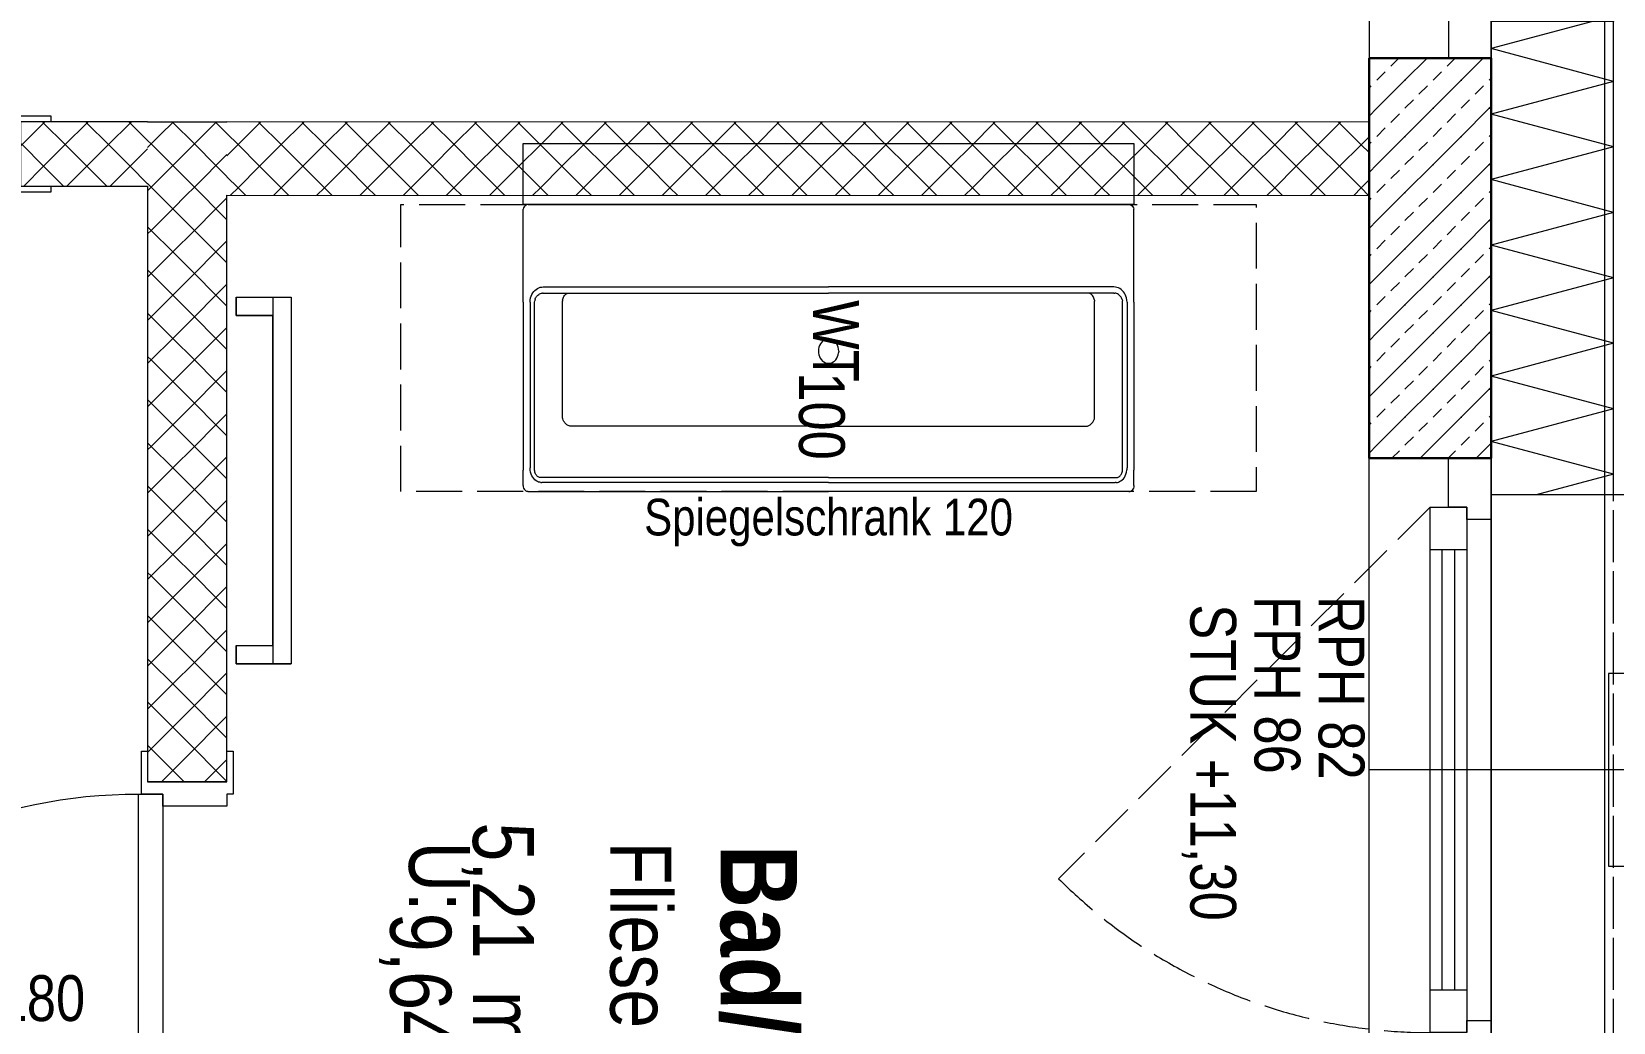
# Model space of a CAD drawing. Header units: metres. Extents: x -19025 to 34897, y -14024 to 26069.
# Drawn here: x 22962 to 25551, y 13235 to 14856 of the extents above; entities that cross this region are included whole.
import ezdxf
from ezdxf.enums import TextEntityAlignment as Align

# ---------------------------------------------------------------- set-up
doc = ezdxf.new("R2010")
doc.units = ezdxf.units.M
doc.header["$MEASUREMENT"] = 0
doc.linetypes.add('Punktlinie weit', pattern=[0.05, 0, -0.05])
doc.linetypes.add('Strichlinie eng', pattern=[0.1, 0.075, -0.025])
for name, color, linetype in [('110 Wand Aussen', 7, 'Continuous'), ('130 Wand Innen', 7, 'Continuous'), ('130 Wand Innen nichttragend', 7, 'Continuous'), ('210 Decke', 7, 'Continuous'), ('211 Draufsicht Untersicht 2D', 7, 'Continuous'), ('220 Bodenaufbau', 7, 'Continuous'), ('510 Moeblierung', 7, 'Continuous'), ('540 Sanitaer Text', 7, 'Continuous'), ('540 Sanitaereinrichtung', 7, 'Continuous'), ('810 Raumstempel', 7, 'Continuous'), ('930 Beschriftung Allgemein', 7, 'Continuous'), ('936 Beschriftung PP Schallschutz', 7, 'Continuous'), ('Neubau_130 Wand Innen', 7, 'Continuous')]:
    doc.layers.add(name, color=color, linetype=linetype)
doc.styles.add('ERSTELLTER_STIL_1', font='ARIALN.TTF')
doc.styles.add('ERSTELLTER_STIL_2', font='ARIALNB.TTF')
pattern_1 = [(315, (0, 0), (0.03535534, 0.03535534), [0.05, 0]), (45, (0, 0), (-0.03535534, 0.03535534), [0.05, 0])]
pattern_2 = [(224.99723, (0, 0), (-0.03535363, 0.03535705), [0.05, 0]), (314.99723, (0, 0), (0.03535705, 0.03535363), [0.05, 0])]

# ---------------------------------------------------------------- blocks, each defined once
blk = doc.blocks.new('Bad_WC_022_3_1', base_point=(22.6762, 17.5944))
at = {"layer": '810 Raumstempel', "color": 7, "lineweight": 13, "char_height": 0.1, "attachment_point": 1, "rotation": 270, "style": 'ERSTELLTER_STIL_1'}
for s, insert in [('\\A1;{\\pql;\\pt0,0.05;\\fArial Narrow|b0|i0|c0|p0;\\W1.000000;5,21\\fArial Narrow|b0|i0|c0|p0;\\W1.000000;\\A1{\\H.66x;\\S^  ;}\\fArial Narrow|b0|i0|c0|p0;\\W1.000000; m\\fArial Narrow|b0|i0|c0|p0;\\W1.000000;\\A1{\\H.66x;\\S2^  ;}}', (22.0624, 17.8651)), ('\\A1;{\\pql;\\pt0,0.05;\\fArial Narrow|b0|i0|c0|p0;\\W1.000000;9,64\\fArial Narrow|b0|i0|c0|p0;\\W1.000000;\\A1{\\H.66x;\\S^  ;}\\fArial Narrow|b0|i0|c0|p0;\\W1.000000; m\\fArial Narrow|b0|i0|c0|p0;\\W1.000000;\\A1{\\H.66x;\\S^  ;}}', (21.8977, 17.7172))]:
    blk.add_mtext(s, dxfattribs=dict(at, insert=insert))
at = {"layer": '810 Raumstempel', "color": 7, "lineweight": 13}
for tag, height, style, p in [('DUMMY_892', 0.1, 'ERSTELLTER_STIL_1', (22.0933, 17.8651)), ('DUMMY_891', 0.1, 'ERSTELLTER_STIL_1', (22.258, 17.8651)), ('perimeterCode', 0.1, 'ERSTELLTER_STIL_1', (21.9285, 17.8338)), ('stFloorCovering', 0.1, 'ERSTELLTER_STIL_1', (22.258, 17.8338)), ('ROOM_NAME', 0.125, 'ERSTELLTER_STIL_2', (22.4638, 17.8282)), ('DUMMY_890', 0.125, 'ERSTELLTER_STIL_2', (22.4638, 17.3105))]:
    blk.add_attdef(tag, text='', height=height, rotation=270, dxfattribs=dict(at, style=style)).set_placement(p, align=Align.TOP_LEFT)
blk = doc.blocks.new('Decke_2_1', base_point=(11.4309, 4.6878))
at = {"layer": '220 Bodenaufbau', "color": 7, "linetype": 'Continuous', "lineweight": 13, "flags": 128}
blk.add_lwpolyline([(19.551, 13.0252), (19.551, 14.231), (15.4301, 14.231), (15.4301, 15.916), (21.6305, 15.916), (21.6305, 16.051), (21.8305, 16.051), (21.8305, 15.851), (23.6, 15.851), (23.6, 18.8911), (23.6, 22.2117), (14.36, 22.2117), (14.36, 18.8317), (11.5332, 18.8317), (11.5332, 14.251), (14.36, 14.251), (14.36, 6.5391)], dxfattribs=at)
blk = doc.blocks.new('Anrichte 01 27[106]_1', base_point=(23.2153, 18.4065))
at = {"layer": '510 Moeblierung', "color": 253, "linetype": 'Strichlinie eng', "lineweight": 9, "true_color": 0x9f9f9f, "flags": 128}
blk.add_lwpolyline([(23.2153, 18.4065), (21.8153, 18.4066), (21.8153, 18.8766), (23.2153, 18.8765)], close=True, dxfattribs=at)
blk = doc.blocks.new('*X240')
at = {"layer": '110 Wand Aussen', "color": 7, "linetype": 'Continuous', "lineweight": 5}
for p, q in [((23.7658, 19.176), (23.6, 19.1316)), ((23.8, 19.078), (23.6, 19.1316)), ((23.8, 19.078), (23.6, 19.0244)), ((23.8, 18.9708), (23.6, 19.0244)), ((23.8, 18.9708), (23.6, 18.9172)), ((23.8, 18.8636), (23.6, 18.9172)), ((23.8, 18.8636), (23.6, 18.81)), ((23.8, 18.7564), (23.6, 18.81)), ((23.8, 18.7564), (23.6, 18.7029)), ((23.8, 18.6493), (23.6, 18.7029)), ((23.8, 18.6493), (23.6, 18.5957)), ((23.8, 18.5421), (23.6, 18.5957)), ((23.8, 18.5421), (23.6, 18.4885)), ((23.8, 18.4349), (23.6, 18.4885)), ((23.8, 18.4349), (23.6737, 18.4011))]:
    blk.add_line(p, q, dxfattribs=at)
blk = doc.blocks.new('Kombi-Fenster 1-Fl 27_3')
at = {"layer": '110 Wand Aussen', "color": 7, "linetype": 'Strichlinie eng', "lineweight": 13}
for p, q in [((0.43, 0.03), (-0.1781, 0.6381)), ((-0.51, 0.13), (0.51, 0.13)), ((-0.45, -0.27), (0.45, -0.27))]:
    blk.add_line(p, q, dxfattribs=at)
at = {"layer": '110 Wand Aussen', "color": 7, "linetype": 'Continuous', "lineweight": 13}
for p, q in [((-0.54, 0.13), (0.54, 0.13)), ((-0.43, -0.03), (-0.43, 0.03)), ((-0.43, 0.03), (-0.36, 0.03)), ((-0.36, 0.03), (0.36, 0.03)), ((-0.36, 0.03), (-0.36, -0.03)), ((0.36, -0.03), (0.36, 0.03)), ((0.36, 0.03), (0.43, 0.03)), ((0.43, 0.03), (0.43, -0.03)), ((-0.51, 0), (-0.43, 0)), ((-0.43, 0), (-0.43, -0.03)), ((-0.36, 0.01), (0.36, 0.01)), ((0.43, -0.03), (0.43, 0)), ((0.43, 0), (0.51, 0)), ((0.36, -0.01), (-0.36, -0.01)), ((-0.43, -0.03), (-0.41, -0.03)), ((-0.36, -0.03), (-0.43, -0.03)), ((-0.41, -0.03), (-0.41, -0.07)), ((0.36, -0.03), (-0.36, -0.03)), ((0.43, -0.03), (0.36, -0.03)), ((0.41, -0.07), (0.41, -0.03)), ((0.41, -0.03), (0.43, -0.03)), ((-0.41, -0.07), (-0.51, -0.07)), ((-0.45, -0.07), (-0.51, -0.07)), ((-0.45, -0.07), (-0.51, -0.07)), ((-0.45, -0.27), (-0.45, -0.07)), ((0.41, -0.07), (-0.41, -0.07)), ((0.51, -0.07), (0.41, -0.07)), ((0.45, -0.07), (0.51, -0.07)), ((0.45, -0.07), (0.51, -0.07)), ((0.45, -0.27), (0.45, -0.07)), ((-0.45, -0.27), (-0.45, -0.3)), ((0.45, -0.3), (0.45, -0.27)), ((-0.45, -0.3), (0.45, -0.3))]:
    blk.add_line(p, q, dxfattribs=at)
at = {"layer": '110 Wand Aussen', "color": 7, "linetype": 'Continuous', "lineweight": 30}
for p, q in [((-0.51, 0.13), (-0.54, 0.13)), ((-0.51, 0), (-0.51, 0.13)), ((0.51, 0), (0.51, 0.13)), ((0.51, 0.13), (0.54, 0.13)), ((-0.51, -0.07), (-0.51, 0)), ((-0.51, -0.07), (-0.51, 0)), ((0.51, -0.07), (0.51, 0)), ((0.51, -0.07), (0.51, 0))]:
    blk.add_line(p, q, dxfattribs=at)
at = {"layer": '110 Wand Aussen', "color": 7, "linetype": 'Strichlinie eng', "lineweight": 13}
blk.add_arc((0.43, 0.03), 0.86, 135, 180, dxfattribs=at)
at = {"layer": '110 Wand Aussen', "color": 7, "linetype": 'Continuous', "lineweight": 13}
for p in [(-0.54, 0.13), (0.54, 0.13)]:
    blk.add_point(p, dxfattribs=at)
blk = doc.blocks.new('F Marker 21_6')
at = {"layer": '110 Wand Aussen', "color": 7, "linetype": 'Continuous', "lineweight": 13}
blk.add_line((0, 0.55), (0, -0.4), dxfattribs=at)
at = {"layer": '110 Wand Aussen', "color": 7, "lineweight": 13, "style": 'ERSTELLTER_STIL_1'}
for tag, p in [('gs_width_select_pref_50_0', (-0.0029, 0.223)), ('gs_width_select_pref_50_1', (0.13, 0.223))]:
    blk.add_attdef(tag, text='', height=0.075, rotation=90, dxfattribs=at).set_placement(p, align=Align.BOTTOM_LEFT)
for tag, p in [('AC_SillPrefix', (-0.2618, -0.482)), ('AC_SillPrefix_FPH', (-0.2618, -0.587)), ('AC_SillPrefix_STUK', (-0.2618, -0.7057))]:
    blk.add_attdef(tag, text='', height=0.075, dxfattribs=at).set_placement(p, align=Align.BOTTOM_LEFT)
blk = doc.blocks.new('Kombi-Fenster 1-Fl 27_4')
at = {"layer": '110 Wand Aussen', "color": 7, "linetype": 'Continuous', "lineweight": 13}
for p, q in [((0.88, 0.03), (0.88, 0.87)), ((-0.96, 0.13), (0.96, 0.13)), ((0.04, -0.03), (0.04, 0.03)), ((0.04, 0.03), (0.11, 0.03)), ((0.11, 0.03), (0.81, 0.03)), ((0.11, 0.03), (0.11, -0.03)), ((0.81, -0.03), (0.81, 0.03)), ((0.81, 0.03), (0.88, 0.03)), ((0.88, 0.03), (0.88, -0.03)), ((-0.96, 0), (-0.86, 0)), ((-0.86, 0), (-0.04, 0)), ((-0.86, 0), (-0.86, -0.07)), ((-0.04, -0.07), (-0.04, 0)), ((-0.04, 0), (0.01, 0)), ((0.01, 0), (0.04, 0)), ((0.04, 0), (0.04, -0.03)), ((0.11, 0.01), (0.81, 0.01)), ((0.88, -0.03), (0.88, 0)), ((0.88, 0), (0.96, 0)), ((-0.86, -0.025), (-0.04, -0.025)), ((0.81, -0.01), (0.11, -0.01)), ((-0.04, -0.045), (-0.86, -0.045)), ((0.04, -0.03), (0.06, -0.03)), ((0.11, -0.03), (0.04, -0.03)), ((0.06, -0.03), (0.06, -0.07)), ((0.81, -0.03), (0.11, -0.03)), ((0.88, -0.03), (0.81, -0.03)), ((0.86, -0.07), (0.86, -0.03)), ((0.86, -0.03), (0.88, -0.03)), ((-0.86, -0.07), (-0.96, -0.07)), ((-0.9, -0.07), (-0.96, -0.07)), ((-0.9, -0.07), (-0.96, -0.07)), ((-0.9, -0.27), (-0.9, -0.07)), ((-0.04, -0.07), (-0.86, -0.07)), ((0.01, -0.07), (-0.04, -0.07)), ((0.06, -0.07), (0.01, -0.07)), ((0.86, -0.07), (0.06, -0.07)), ((0.96, -0.07), (0.86, -0.07)), ((0.9, -0.07), (0.96, -0.07)), ((0.9, -0.07), (0.96, -0.07)), ((0.9, -0.27), (0.9, -0.07)), ((-0.9, -0.27), (0.9, -0.27))]:
    blk.add_line(p, q, dxfattribs=at)
at = {"layer": '110 Wand Aussen', "color": 7, "linetype": 'Continuous', "lineweight": 30}
for p, q in [((-0.96, 0), (-0.96, 0.13)), ((0.96, 0), (0.96, 0.13)), ((-0.96, -0.07), (-0.96, 0)), ((-0.96, -0.07), (-0.96, 0)), ((0.96, -0.07), (0.96, 0)), ((0.96, -0.07), (0.96, 0))]:
    blk.add_line(p, q, dxfattribs=at)
at = {"layer": '110 Wand Aussen', "color": 7, "linetype": 'Continuous', "lineweight": 13}
blk.add_arc((0.88, 0.03), 0.84, 90, 180, dxfattribs=at)
blk = doc.blocks.new('Wand_16_1', base_point=(23.6, 22.4117))
at = {"layer": '110 Wand Aussen', "linetype": 'Continuous', "lineweight": 0, "true_color": 0x000000}
h = blk.add_hatch(dxfattribs=at)
h.set_pattern_fill('BETON__BEWEHRT_SN46_0001', color=18, style=0, pattern_type=2)
h.set_pattern_definition([(45, (0, 0), (-0.04596194, 0.04596194), [0.0195, -0.013]), (45, (-0.02298, 0.02298), (-0.04596194, 0.04596194), [0.065, 0])])
h.paths.add_polyline_path([(23.4, 18.4611), (23.53, 18.4611), (23.6, 18.4611), (23.6, 19.116), (23.53, 19.116), (23.4, 19.116)])
at = {"layer": '110 Wand Aussen', "color": 7, "linetype": 'Continuous', "lineweight": 13}
for p, q in [((23.6, 19.176), (23.6, 19.116)), ((23.6, 18.4011), (23.6, 18.4611)), ((23.8, 18.4011), (23.6, 18.4011))]:
    blk.add_line(p, q, dxfattribs=at)
at = {"layer": '110 Wand Aussen', "color": 7, "linetype": 'Continuous', "lineweight": 30}
for p, q in [((23.53, 19.116), (23.4, 19.116)), ((23.6, 19.116), (23.53, 19.116)), ((23.6, 18.4611), (23.6, 19.116)), ((23.4, 18.4611), (23.4, 18.4911)), ((23.53, 18.4611), (23.4, 18.4611)), ((23.6, 18.4611), (23.53, 18.4611))]:
    blk.add_line(p, q, dxfattribs=at)
at = {"layer": '110 Wand Aussen', "color": 7, "linetype": 'Continuous', "lineweight": 13, "flags": 128}
blk.add_lwpolyline([(23.8, 18.4011), (23.8, 19.176)], dxfattribs=at)
at = {"layer": '110 Wand Aussen', "color": 7, "linetype": 'Continuous', "lineweight": 30, "flags": 128}
blk.add_lwpolyline([(23.4, 19.116), (23.4, 18.4611)], dxfattribs=at)
at = {"layer": '110 Wand Aussen', "color": 7, "linetype": 'Continuous', "lineweight": 13, "xscale": -0.9999999999999998, "rotation": 90.00000111836731}
blk.add_blockref('Kombi-Fenster 1-Fl 27_4', (23.53, 20.076), dxfattribs=at)
at = {"layer": '110 Wand Aussen', "color": 7, "lineweight": 30}
blk.add_blockref('*X240', (0, 0), dxfattribs=at)
at = {"layer": '110 Wand Aussen', "color": 7, "linetype": 'Continuous', "lineweight": 13, "rotation": 90.00000111836731}
blk.add_blockref('Kombi-Fenster 1-Fl 27_3', (23.53, 17.9511), dxfattribs=at)
at = {"layer": '110 Wand Aussen', "color": 7, "lineweight": 13}
ref = blk.add_blockref('F Marker 21_6', (23.8, 17.9511), dxfattribs=dict(at, rotation=270))
ref.add_attrib('gs_width_select_pref_50', 'AL90', dxfattribs={"color": 7, "lineweight": 13, "height": 0.075, "rotation": 360, "style": 'ERSTELLTER_STIL_1'}).set_placement((24, 17.977), align=Align.BOTTOM_LEFT)
ref.add_attrib('gs_width_select_pref_50_1', 'AL136', dxfattribs={"color": 7, "lineweight": 13, "height": 0.075, "rotation": 360, "style": 'ERSTELLTER_STIL_1'}).set_placement((24, 17.844), align=Align.BOTTOM_LEFT)
ref.add_attrib('AC_SillPrefix', 'RPH 82', dxfattribs={"color": 7, "lineweight": 13, "height": 0.075, "rotation": 270, "style": 'ERSTELLTER_STIL_1'}).set_placement((23.295, 18.2359), align=Align.BOTTOM_LEFT)
ref.add_attrib('AC_SillPrefix_FPH', 'FPH 86', dxfattribs={"color": 7, "lineweight": 13, "height": 0.075, "rotation": 270, "style": 'ERSTELLTER_STIL_1'}).set_placement((23.19, 18.2359), align=Align.BOTTOM_LEFT)
ref.add_attrib('AC_SillPrefix_STUK', 'STUK +11,30', dxfattribs={"color": 7, "lineweight": 13, "height": 0.075, "rotation": 270, "style": 'ERSTELLTER_STIL_1'}).set_placement((23.085, 18.2222), align=Align.BOTTOM_LEFT)
blk = doc.blocks.new('Zargentür 1-Fl 27_3')
at = {"layer": 'Neubau_130 Wand Innen', "color": 7, "linetype": 'Continuous', "lineweight": 13}
for p, q in [((0.42, 0.015), (0.42, 0.855)), ((-0.42, 0.01), (-0.49, 0.01)), ((-0.49, 0.01), (-0.49, 0)), ((-0.49, 0), (-0.44, 0)), ((-0.44, 0), (-0.44, -0.13)), ((-0.44, -0.13), (-0.44, 0)), ((-0.44, -0.13), (-0.44, 0)), ((-0.42, 0.015), (-0.42, -0.025)), ((0.42, 0.015), (-0.42, 0.015)), ((-0.42, -0.025), (-0.42, 0.01)), ((0.42, -0.025), (0.42, 0.015)), ((0.42, -0.025), (0.42, 0.01)), ((0.42, 0.01), (0.49, 0.01)), ((0.49, 0), (0.44, 0)), ((0.44, 0), (0.44, -0.13)), ((0.44, -0.13), (0.44, 0)), ((0.44, -0.13), (0.44, 0)), ((0.49, 0.01), (0.49, 0)), ((-0.4, -0.025), (-0.42, -0.025)), ((-0.42, -0.025), (0.42, -0.025)), ((-0.4, -0.13), (-0.4, -0.025)), ((0.4, -0.13), (0.4, -0.025)), ((0.4, -0.025), (0.42, -0.025)), ((-0.44, -0.13), (-0.49, -0.13)), ((-0.49, -0.13), (-0.49, -0.14)), ((-0.49, -0.14), (-0.42, -0.14)), ((-0.42, -0.14), (-0.42, -0.13)), ((-0.42, -0.13), (-0.4, -0.13)), ((0.42, -0.13), (0.4, -0.13)), ((0.42, -0.14), (0.42, -0.13)), ((0.49, -0.14), (0.42, -0.14)), ((0.44, -0.13), (0.49, -0.13)), ((0.49, -0.13), (0.49, -0.14))]:
    blk.add_line(p, q, dxfattribs=at)
blk.add_arc((0.42, 0.015), 0.84, 90, 180, dxfattribs=at)
blk = doc.blocks.new('T Marker 21_15')
at = {"layer": 'Neubau_130 Wand Innen', "color": 7, "linetype": 'Continuous', "lineweight": 13}
blk.add_line((0, -0.48), (0, 0.15), dxfattribs=at)
at = {"layer": 'Neubau_130 Wand Innen', "color": 7, "lineweight": 13, "style": 'ERSTELLTER_STIL_1'}
for tag, p in [('gs_width_select_pref_50_0', (-0.0029, -0.4146)), ('gs_width_select_pref_50_1', (0.13, -0.4628))]:
    blk.add_attdef(tag, text='', height=0.075, rotation=90, dxfattribs=at).set_placement(p, align=Align.BOTTOM_LEFT)
blk = doc.blocks.new('Wand_37_1', base_point=(21.5305, 19.0116))
at = {"layer": '130 Wand Innen', "linetype": 'Continuous', "lineweight": 13, "true_color": 0xa7a7a7}
h = blk.add_hatch(dxfattribs=at)
h.set_pattern_fill('GIPSKARTONWAND_0001', color=253, style=0, pattern_type=2)
h.set_pattern_definition(pattern_1)
h.paths.add_polyline_path([(21.5305, 19.0116), (21.4005, 19.0116), (21.5305, 18.8916)])
h = blk.add_hatch(dxfattribs=at)
h.set_pattern_fill('GIPSKARTONWAND_0001', color=253, style=0, pattern_type=2)
h.set_pattern_definition(pattern_1)
h.paths.add_polyline_path([(21.5305, 18.8916), (21.4005, 19.0116), (21.4005, 18.8916)])
h = blk.add_hatch(dxfattribs=at)
h.set_pattern_fill('GIPSKARTONWAND_0001', color=253, style=0, pattern_type=2)
h.set_pattern_definition(pattern_1)
h.paths.add_polyline_path([(21.4005, 18.8916), (21.4005, 17.9316), (21.5305, 17.9316), (21.5305, 18.8916)])
h = blk.add_hatch(dxfattribs=at)
h.set_pattern_fill('GIPSKARTONWAND_0001', color=253, style=0, pattern_type=2)
h.set_pattern_definition(pattern_1)
h.paths.add_polyline_path([(21.4005, 15.851), (21.5305, 15.851), (21.5305, 17.0516), (21.4005, 17.0516)])
at = {"layer": '130 Wand Innen', "color": 7, "linetype": 'Continuous', "lineweight": 13}
for p, q in [((21.5305, 17.9316), (21.4005, 17.9316)), ((21.5305, 17.0516), (21.4005, 17.0516))]:
    blk.add_line(p, q, dxfattribs=at)
at = {"layer": '130 Wand Innen', "color": 7, "linetype": 'Continuous', "lineweight": 13, "flags": 128}
for points in [[(21.4005, 18.9066), (21.4005, 17.9316)], [(21.5305, 17.9316), (21.5305, 18.8916)], [(21.4005, 17.0516), (21.4005, 15.851)], [(21.5305, 16.2662), (21.5305, 17.0516)], [(21.5305, 15.851), (21.5305, 16.1862)], [(21.4005, 15.851), (21.5305, 15.851)]]:
    blk.add_lwpolyline(points, dxfattribs=at)
at = {"layer": '130 Wand Innen nichttragend', "color": 7, "linetype": 'Continuous', "lineweight": 13, "flags": 128}
blk.add_lwpolyline([(21.4005, 19.0116), (21.5305, 19.0116)], dxfattribs=at)
at = {"layer": 'Neubau_130 Wand Innen', "color": 7, "linetype": 'Continuous', "lineweight": 13, "xscale": -1, "rotation": 90}
blk.add_blockref('Zargentür 1-Fl 27_3', (21.4005, 17.4916), dxfattribs=at)
at = {"layer": 'Neubau_130 Wand Innen', "color": 7, "lineweight": 13}
ref = blk.add_blockref('T Marker 21_15', (21.5305, 17.4916), dxfattribs=dict(at, rotation=270))
ref.add_attrib('gs_width_select_pref_50', 'DL80', dxfattribs={"color": 7, "lineweight": 13, "height": 0.075, "rotation": 360, "style": 'ERSTELLTER_STIL_1'}).set_placement((21.093, 17.5175), align=Align.BOTTOM_LEFT)
ref.add_attrib('gs_width_select_pref_50_1', 'DL210', dxfattribs={"color": 7, "lineweight": 13, "height": 0.075, "rotation": 360, "style": 'ERSTELLTER_STIL_1'}).set_placement((21.0447, 17.3846), align=Align.BOTTOM_LEFT)
blk = doc.blocks.new('Wand_93_1', base_point=(21.5305, 19.0116))
at = {"layer": '130 Wand Innen nichttragend', "linetype": 'Continuous', "lineweight": 13, "true_color": 0xa7a7a7}
h = blk.add_hatch(dxfattribs=at)
h.set_pattern_fill('GIPSKARTONWAND_0001', color=253, style=0, pattern_type=2)
h.set_pattern_definition([(224.99723, (0, 0), (-0.03535363, 0.03535705), [0.05, 0]), (314.99723, (0, 0), (0.03535705, 0.03535363), [0.05, 0])])
h.paths.add_polyline_path([(21.5305, 18.8916), (23.4, 18.8915), (23.4, 19.0115), (21.5305, 19.0116)])
at = {"layer": '130 Wand Innen nichttragend', "color": 7, "linetype": 'Continuous', "lineweight": 13, "flags": 128}
for points in [[(23.4, 19.0115), (21.5305, 19.0116)], [(23.4, 19.0115), (23.4, 18.8915)], [(21.5305, 18.8916), (23.4, 18.8915)]]:
    blk.add_lwpolyline(points, dxfattribs=at)
blk = doc.blocks.new('Dachfläche_12_1', base_point=(25.114, 22.2517))
at = {"layer": '220 Bodenaufbau', "color": 155, "linetype": 'Strichlinie eng', "lineweight": 5, "true_color": 0x416cbe, "flags": 128}
blk.add_lwpolyline([(25.114, 22.2517), (23.8, 22.2518), (23.7997, 15.6072), (25.1137, 15.6071)], close=True, dxfattribs=at)
blk = doc.blocks.new('Etikett_4_1', base_point=(22.5033, 18.6074))
at = {"layer": '540 Sanitaer Text', "color": 7, "lineweight": 13, "insert": (22.5419, 18.6019), "char_height": 0.075, "attachment_point": 1, "rotation": 270, "style": 'ERSTELLTER_STIL_1'}
blk.add_mtext('\\A1;{\\pql;\\pt0,1;\\fArial Narrow|b0|i0|c0|p0;\\W1.000000;100\\fArial Narrow|b0|i0|c0|p0;\\W1.000000;\\A1{\\H.66x;\\S^  ;}\\fArial Narrow|b0|i0|c0|p0;\\W1.000000;\\fArial Narrow|b0|i0|c0|p0;\\W1.000000;\\A1{\\H.66x;\\S^  ;}\\fArial Narrow|b0|i0|c0|p0;\\W1.000000;\\fArial Narrow|b0|i0|c0|p0;\\W1.000000;\\fArial Narrow|b0|i0|c0|p0;\\W1.000000;\\fArial Narrow|b0|i0|c0|p0;\\W1.000000;\\fArial Narrow|b0|i0|c0|p0;\\W1.000000;\\fArial Narrow|b0|i0|c0|p0;\\W1.000000;\\fArial Narrow|b0|i0|c0|p0;\\W1.000000;\\A1{\\H.66x;\\S^  ;}\\fArial Narrow|b0|i0|c0|p0;\\W1.000000;\\fArial Narrow|b0|i0|c0|p0;\\W1.000000;\\A1{\\H.66x;\\S^  ;}\\fArial Narrow|b0|i0|c0|p0;\\W1.000000;\\fArial Narrow|b0|i0|c0|p0;\\W1.000000;\\fArial Narrow|b0|i0|c0|p0;\\W1.000000;\\fArial Narrow|b0|i0|c0|p0;\\W1.000000;\\fArial Narrow|b0|i0|c0|p0;\\W1.000000;\\fArial Narrow|b0|i0|c0|p0;\\W1.000000;\\fArial Narrow|b0|i0|c0|p0;\\W1.000000;\\A1{\\H.66x;\\S^  ;}\\fArial Narrow|b0|i0|c0|p0;\\W1.000000;\\fArial Narrow|b0|i0|c0|p0;\\W1.000000;\\A1{\\H.66x;\\S^  ;}\\fArial Narrow|b0|i0|c0|p0;\\W1.000000;\\fArial Narrow|b0|i0|c0|p0;\\W1.000000;\\fArial Narrow|b0|i0|c0|p0;\\W1.000000;\\fArial Narrow|b0|i0|c0|p0;\\W1.000000;\\fArial Narrow|b0|i0|c0|p0;\\W1.000000;\\fArial Narrow|b0|i0|c0|p0;\\W1.000000;\\fArial Narrow|b0|i0|c0|p0;\\W1.000000;\\A1{\\H.66x;\\S^  ;}\\fArial Narrow|b0|i0|c0|p0;\\W1.000000;\\fArial Narrow|b0|i0|c0|p0;\\W1.000000;\\A1{\\H.66x;\\S^  ;}\\fArial Narrow|b0|i0|c0|p0;\\W1.000000;\\fArial Narrow|b0|i0|c0|p0;\\W1.000000;\\fArial Narrow|b0|i0|c0|p0;\\W1.000000;\\fArial Narrow|b0|i0|c0|p0;\\W1.000000;\\fArial Narrow|b0|i0|c0|p0;\\W1.000000;\\fArial Narrow|b0|i0|c0|p0;\\W1.000000;\\fArial Narrow|b0|i0|c0|p0;\\W1.000000;\\A1{\\H.66x;\\S^  ;}\\fArial Narrow|b0|i0|c0|p0;\\W1.000000;\\fArial Narrow|b0|i0|c0|p0;\\W1.000000;\\A1{\\H.66x;\\S^  ;}\\fArial Narrow|b0|i0|c0|p0;\\W1.000000;\\fArial Narrow|b0|i0|c0|p0;\\W1.000000;\\fArial Narrow|b0|i0|c0|p0;\\W1.000000;\\fArial Narrow|b0|i0|c0|p0;\\W1.000000;\\fArial Narrow|b0|i0|c0|p0;\\W1.000000;\\fArial Narrow|b0|i0|c0|p0;\\W1.000000;\\fArial Narrow|b0|i0|c0|p0;\\W1.000000;\\A1{\\H.66x;\\S^  ;}\\fArial Narrow|b0|i0|c0|p0;\\W1.000000;}', dxfattribs=at)
at = {"layer": '540 Sanitaer Text', "color": 7, "lineweight": 13, "style": 'ERSTELLTER_STIL_1'}
blk.add_attdef('sDescriptionDimension', text='', height=0.075, rotation=270, dxfattribs=at).set_placement((22.565, 18.7199), align=Align.TOP_LEFT)
blk = doc.blocks.new('Decke_17_1', base_point=(23.6, 22.2117))
at = {"layer": '210 Decke', "color": 181, "linetype": 'Punktlinie weit', "lineweight": 30, "true_color": 0xa042ff, "flags": 128}
blk.add_lwpolyline([(23.6, 22.2117), (23.6, 15.651), (25.07, 15.651), (25.07, 22.2117)], close=True, dxfattribs=at)
blk = doc.blocks.new('Zargentür 1-Fl 27_26')
at = {"layer": '130 Wand Innen', "color": 7, "linetype": 'Continuous', "lineweight": 13}
for p, q in [((0.42, 0.015), (0.42, 0.855)), ((-0.42, 0.01), (-0.49, 0.01)), ((-0.49, 0.01), (-0.49, 0)), ((-0.49, 0), (-0.44, 0)), ((-0.44, 0), (-0.44, -0.105)), ((-0.44, 0), (-0.44, -0.105)), ((-0.44, 0), (-0.44, -0.105)), ((-0.42, 0.015), (-0.42, -0.025)), ((0.42, 0.015), (-0.42, 0.015)), ((-0.42, -0.025), (-0.42, 0.01)), ((0.42, -0.025), (0.42, 0.015)), ((0.42, -0.025), (0.42, 0.01)), ((0.42, 0.01), (0.49, 0.01)), ((0.49, 0), (0.44, 0)), ((0.44, 0), (0.44, -0.105)), ((0.44, 0), (0.44, -0.105)), ((0.44, 0), (0.44, -0.105)), ((0.49, 0.01), (0.49, 0)), ((-0.4, -0.025), (-0.42, -0.025)), ((-0.42, -0.025), (0.42, -0.025)), ((-0.4, -0.105), (-0.4, -0.025)), ((0.4, -0.105), (0.4, -0.025)), ((0.4, -0.025), (0.42, -0.025)), ((-0.44, -0.105), (-0.49, -0.105)), ((-0.49, -0.105), (-0.49, -0.115)), ((-0.49, -0.115), (-0.42, -0.115)), ((-0.42, -0.115), (-0.42, -0.105)), ((-0.42, -0.105), (-0.4, -0.105)), ((0.42, -0.105), (0.4, -0.105)), ((0.42, -0.115), (0.42, -0.105)), ((0.49, -0.115), (0.42, -0.115)), ((0.44, -0.105), (0.49, -0.105)), ((0.49, -0.105), (0.49, -0.115))]:
    blk.add_line(p, q, dxfattribs=at)
blk.add_arc((0.42, 0.015), 0.84, 90, 180, dxfattribs=at)
blk = doc.blocks.new('T Marker 21_9')
at = {"layer": '130 Wand Innen', "color": 7, "linetype": 'Continuous', "lineweight": 13}
blk.add_line((0, 0.35), (0, -0.255), dxfattribs=at)
at = {"layer": '130 Wand Innen', "color": 7, "lineweight": 13, "style": 'ERSTELLTER_STIL_1'}
for tag, p in [('gs_width_select_pref_50_1', (-0.13, 0.3788)), ('gs_width_select_pref_50_0', (0.0029, 0.3305))]:
    blk.add_attdef(tag, text='', height=0.075, rotation=270, dxfattribs=at).set_placement(p, align=Align.BOTTOM_LEFT)
blk = doc.blocks.new('Wand_179_1', base_point=(19.6, 19.0117))
at = {"layer": '130 Wand Innen', "linetype": 'Continuous', "lineweight": 13, "true_color": 0xa7a7a7}
h = blk.add_hatch(dxfattribs=at)
h.set_pattern_fill('GIPSKARTONWAND_0001', color=253, style=0, pattern_type=2)
h.set_pattern_definition(pattern_2)
h.paths.add_polyline_path([(19.6, 18.9267), (19.6, 18.9067), (20.3124, 18.9066), (20.3124, 19.0116), (19.815, 19.0117), (19.815, 18.9267)])
h = blk.add_hatch(dxfattribs=at)
h.set_pattern_fill('GIPSKARTONWAND_0001', color=253, style=0, pattern_type=2)
h.set_pattern_definition(pattern_2)
h.paths.add_polyline_path([(21.1924, 18.9066), (21.4005, 18.9066), (21.4005, 19.0116), (21.1924, 19.0116)])
at = {"layer": '130 Wand Innen', "color": 7, "linetype": 'Continuous', "lineweight": 13}
for p, q in [((20.3124, 19.0116), (20.3124, 18.9066)), ((21.1924, 19.0116), (21.1924, 18.9066))]:
    blk.add_line(p, q, dxfattribs=at)
at = {"layer": '130 Wand Innen', "color": 7, "linetype": 'Continuous', "lineweight": 13, "flags": 128}
for points in [[(20.3124, 19.0116), (19.815, 19.0117)], [(21.4005, 19.0116), (21.1924, 19.0116)], [(19.6, 18.9067), (19.9507, 18.9067)], [(20.0557, 18.9067), (20.3124, 18.9066)], [(21.1924, 18.9066), (21.4005, 18.9066)]]:
    blk.add_lwpolyline(points, dxfattribs=at)
at = {"layer": '130 Wand Innen', "color": 7, "linetype": 'Continuous', "lineweight": 13, "xscale": -1, "rotation": 359.997229102418}
blk.add_blockref('Zargentür 1-Fl 27_26', (20.7524, 19.0116), dxfattribs=at)
at = {"layer": '130 Wand Innen', "color": 7, "lineweight": 13}
ref = blk.add_blockref('T Marker 21_9', (20.7524, 19.0116), dxfattribs=dict(at, rotation=359.997229102418))
ref.add_attrib('gs_width_select_pref_50', 'DL80', dxfattribs={"color": 7, "lineweight": 13, "height": 0.075, "rotation": 269.9972, "style": 'ERSTELLTER_STIL_1'}).set_placement((20.7553, 19.3421), align=Align.BOTTOM_LEFT)
ref.add_attrib('gs_width_select_pref_50_1', 'DL210', dxfattribs={"color": 7, "lineweight": 13, "height": 0.075, "rotation": 269.9972, "style": 'ERSTELLTER_STIL_1'}).set_placement((20.6224, 19.3904), align=Align.BOTTOM_LEFT)
blk = doc.blocks.new('Dachfläche_71_1', base_point=(25.07, 15.651))
at = {"layer": '220 Bodenaufbau', "color": 182, "linetype": 'Punktlinie weit', "lineweight": 5, "true_color": 0x4b06db, "flags": 128}
blk.add_lwpolyline([(25.07, 15.651), (25.07, 22.2117), (23.6, 22.2117), (23.6, 15.651)], close=True, dxfattribs=at)
blk = doc.blocks.new('Heizkörper 3 27_3')
at = {"layer": '540 Sanitaereinrichtung', "color": 7, "linetype": 'Continuous', "lineweight": 13}
for p, q in [((0, 0.09), (0, 0)), ((0, 0.09), (0.03, 0.09)), ((0.03, 0.09), (0.03, 0.03)), ((0.57, 0.09), (0.57, 0.03)), ((0.57, 0.09), (0.6, 0.09)), ((0.6, 0.09), (0.6, 0)), ((0, 0.03), (0.6, 0.03)), ((0, 0), (0.6, 0))]:
    blk.add_line(p, q, dxfattribs=at)
at = {"layer": '540 Sanitaereinrichtung', "color": 7, "linetype": 'Continuous', "lineweight": 13, "flags": 128}
blk.add_lwpolyline([(0, 0.09), (0, 0), (0.6, 0), (0.6, 0.09), (0.57, 0.09), (0.57, 0.03), (0.03, 0.03), (0.03, 0.09)], close=True, dxfattribs=at)
blk = doc.blocks.new('Villeroy_Boch-Memento_Washbasin-3D_2')
at = {"layer": '540 Sanitaereinrichtung', "color": 7, "linetype": 'Continuous', "lineweight": 13}
for p, q in [((-0.0004, 1.1889), (-0.0002, 1.1912)), ((-0.0002, 1.1912), (0.0006, 1.1933)), ((0.0006, 1.1933), (0.0018, 1.1952)), ((0.0018, 1.1952), (0.0033, 1.1968)), ((0.0033, 1.1968), (0.0052, 1.1979)), ((0.0052, 1.1979), (0.0074, 1.1987)), ((0.0096, 1.1989), (0.0074, 1.1987)), ((0.1596, 1.1989), (0.0096, 1.1989)), ((0.1596, 1.1989), (0.4346, 1.1989)), ((0.4596, 1.1989), (0.4346, 1.1989)), ((0.4596, 1.1989), (0.4618, 1.1987)), ((0.4618, 1.1987), (0.4639, 1.1979)), ((0.4639, 1.1979), (0.4658, 1.1968)), ((0.4658, 1.1968), (0.4674, 1.1952)), ((0.4674, 1.1952), (0.4686, 1.1933)), ((0.4686, 1.1933), (0.4693, 1.1912)), ((0.4696, 1.1889), (0.4693, 1.1912)), ((-0.0004, 1.1889), (-0.0004, 0.5989)), ((-0.0003, 0.5989), (-0.0004, 1.1889)), ((0.1352, 1.1653), (0.1347, 1.1623)), ((0.1361, 1.1682), (0.1352, 1.1653)), ((0.1372, 1.1709), (0.1361, 1.1682)), ((0.1386, 1.1735), (0.1372, 1.1709)), ((0.1403, 1.1759), (0.1386, 1.1735)), ((0.1423, 1.1781), (0.1403, 1.1759)), ((0.1445, 1.1801), (0.1423, 1.1781)), ((0.147, 1.1818), (0.1445, 1.1801)), ((0.1461, 1.1667), (0.1454, 1.1649)), ((0.1469, 1.1684), (0.1461, 1.1667)), ((0.1478, 1.1699), (0.1469, 1.1684)), ((0.1497, 1.1832), (0.147, 1.1818)), ((0.149, 1.1714), (0.1478, 1.1699)), ((0.1503, 1.1727), (0.149, 1.1714)), ((0.1525, 1.1843), (0.1497, 1.1832)), ((0.1514, 1.1736), (0.1503, 1.1727)), ((0.1526, 1.1743), (0.1514, 1.1736)), ((0.156, 1.1851), (0.1525, 1.1843)), ((0.1539, 1.175), (0.1526, 1.1743)), ((0.1552, 1.1755), (0.1539, 1.175)), ((0.1552, 1.1755), (0.1573, 1.1761)), ((0.1595, 1.1853), (0.156, 1.1851)), ((0.1596, 1.1763), (0.1573, 1.1761)), ((0.1596, 1.1853), (0.1595, 1.1853)), ((0.1596, 1.1853), (0.4306, 1.1853)), ((0.4306, 1.1763), (0.1596, 1.1763)), ((0.4326, 1.1853), (0.4306, 1.1853)), ((0.4333, 1.1764), (0.4306, 1.1763)), ((0.4346, 1.185), (0.4326, 1.1853)), ((0.4343, 1.1764), (0.4333, 1.1764)), ((0.4361, 1.1761), (0.4343, 1.1764)), ((0.4379, 1.1843), (0.4346, 1.185)), ((0.4378, 1.1757), (0.4361, 1.1761)), ((0.4392, 1.1751), (0.4378, 1.1757)), ((0.4411, 1.1831), (0.4379, 1.1843)), ((0.4405, 1.1744), (0.4392, 1.1751)), ((0.4417, 1.1736), (0.4405, 1.1744)), ((0.4438, 1.1817), (0.4411, 1.1831)), ((0.4428, 1.1727), (0.4417, 1.1736)), ((0.4438, 1.1716), (0.4428, 1.1727)), ((0.4462, 1.1801), (0.4438, 1.1817)), ((0.4446, 1.1705), (0.4438, 1.1716)), ((0.4454, 1.1692), (0.4446, 1.1705)), ((0.4459, 1.1679), (0.4454, 1.1692)), ((0.4463, 1.1665), (0.4459, 1.1679)), ((0.4484, 1.1781), (0.4462, 1.1801)), ((0.4466, 1.165), (0.4463, 1.1665)), ((0.4502, 1.1759), (0.4484, 1.1781)), ((0.4518, 1.1734), (0.4502, 1.1759)), ((0.4531, 1.1708), (0.4518, 1.1734)), ((0.4539, 1.1686), (0.4531, 1.1708)), ((0.4544, 1.1663), (0.4539, 1.1686)), ((0.4547, 1.1639), (0.4544, 1.1663)), ((0.4696, 1.1889), (0.4696, 1.1639)), ((0.1347, 1.1623), (0.1346, 1.1593)), ((0.1346, 1.1593), (0.1346, 0.5989)), ((0.1446, 1.1593), (0.1447, 1.1612)), ((0.1446, 1.1593), (0.1446, 0.5989)), ((0.145, 1.1631), (0.1447, 1.1612)), ((0.1454, 1.1649), (0.145, 1.1631)), ((0.4467, 1.1633), (0.4466, 1.165)), ((0.4466, 1.1619), (0.4467, 1.1633)), ((0.4466, 0.5989), (0.4466, 1.1619)), ((0.4547, 1.1639), (0.4548, 1.1619)), ((0.4548, 0.5989), (0.4548, 1.1619)), ((0.4696, 1.1639), (0.4696, 0.5989)), ((0.1458, 1.1135), (0.1452, 1.1123)), ((0.1466, 1.115), (0.1458, 1.1135)), ((0.1476, 1.1163), (0.1466, 1.115)), ((0.1488, 1.1175), (0.1476, 1.1163)), ((0.1501, 1.1186), (0.1488, 1.1175)), ((0.1515, 1.1195), (0.1501, 1.1186)), ((0.1529, 1.1202), (0.1515, 1.1195)), ((0.1544, 1.1208), (0.1529, 1.1202)), ((0.156, 1.1212), (0.1544, 1.1208)), ((0.156, 1.1212), (0.1578, 1.1215)), ((0.1596, 1.1216), (0.1578, 1.1215)), ((0.3486, 1.1216), (0.1596, 1.1216)), ((0.3505, 1.1211), (0.3486, 1.1216)), ((0.3524, 1.1203), (0.3505, 1.1211)), ((0.3537, 1.1196), (0.3524, 1.1203)), ((0.3549, 1.1188), (0.3537, 1.1196)), ((0.3561, 1.1179), (0.3549, 1.1188)), ((0.3572, 1.1168), (0.3561, 1.1179)), ((0.3583, 1.1156), (0.3572, 1.1168)), ((0.3593, 1.1143), (0.3583, 1.1156)), ((0.3602, 1.1129), (0.3593, 1.1143)), ((0.1447, 1.1098), (0.1446, 1.1086)), ((0.1449, 1.1111), (0.1447, 1.1098)), ((0.1452, 1.1123), (0.1449, 1.1111)), ((0.3609, 1.1115), (0.3602, 1.1129)), ((0.3615, 1.1102), (0.3609, 1.1115)), ((0.362, 1.1088), (0.3615, 1.1102)), ((0.3623, 1.1074), (0.362, 1.1088)), ((0.3625, 1.1061), (0.3623, 1.1074)), ((0.3626, 1.1059), (0.3625, 1.1061)), ((0.3626, 0.5989), (0.3626, 1.1059)), ((-0.0004, 0.0089), (-0.0004, 0.5989)), ((-0.0003, 0.5989), (-0.0004, 0.0089)), ((0.1346, 0.0385), (0.1346, 0.5989)), ((0.1446, 0.0385), (0.1446, 0.5989)), ((0.2198, 0.6021), (0.2196, 0.5989)), ((0.2196, 0.5989), (0.2198, 0.5958)), ((0.2198, 0.6021), (0.2206, 0.6051)), ((0.2198, 0.5958), (0.2206, 0.5928)), ((0.2218, 0.608), (0.2206, 0.6051)), ((0.2234, 0.6107), (0.2218, 0.608)), ((0.2254, 0.6131), (0.2234, 0.6107)), ((0.2278, 0.6151), (0.2254, 0.6131)), ((0.2305, 0.6168), (0.2278, 0.6151)), ((0.2334, 0.618), (0.2305, 0.6168)), ((0.2365, 0.6187), (0.2334, 0.618)), ((0.2396, 0.6189), (0.2365, 0.6187)), ((0.2396, 0.6189), (0.2427, 0.6187)), ((0.2458, 0.618), (0.2427, 0.6187)), ((0.2487, 0.6168), (0.2458, 0.618)), ((0.2513, 0.6151), (0.2487, 0.6168)), ((0.2537, 0.6131), (0.2513, 0.6151)), ((0.2558, 0.6107), (0.2537, 0.6131)), ((0.2574, 0.608), (0.2558, 0.6107)), ((0.2586, 0.6051), (0.2574, 0.608)), ((0.2593, 0.6021), (0.2586, 0.6051)), ((0.2586, 0.5928), (0.2593, 0.5958)), ((0.2596, 0.5989), (0.2593, 0.6021)), ((0.2593, 0.5958), (0.2596, 0.5989)), ((0.3626, 0.5989), (0.3626, 0.0919)), ((0.4466, 0.5989), (0.4466, 0.0359)), ((0.4548, 0.5989), (0.4548, 0.0359)), ((0.4696, 0.0339), (0.4696, 0.5989)), ((0.2206, 0.5928), (0.2218, 0.5899)), ((0.2218, 0.5899), (0.2234, 0.5872)), ((0.2234, 0.5872), (0.2254, 0.5848)), ((0.2254, 0.5848), (0.2278, 0.5828)), ((0.2278, 0.5828), (0.2305, 0.5811)), ((0.2305, 0.5811), (0.2334, 0.5799)), ((0.2334, 0.5799), (0.2365, 0.5792)), ((0.2365, 0.5792), (0.2396, 0.5789)), ((0.2396, 0.5789), (0.2427, 0.5792)), ((0.2427, 0.5792), (0.2458, 0.5799)), ((0.2458, 0.5799), (0.2487, 0.5811)), ((0.2487, 0.5811), (0.2513, 0.5828)), ((0.2513, 0.5828), (0.2537, 0.5848)), ((0.2537, 0.5848), (0.2558, 0.5872)), ((0.2558, 0.5872), (0.2574, 0.5899)), ((0.2574, 0.5899), (0.2586, 0.5928)), ((0.1447, 0.088), (0.1446, 0.0893)), ((0.1449, 0.0868), (0.1447, 0.088)), ((0.1452, 0.0855), (0.1449, 0.0868)), ((0.1458, 0.0843), (0.1452, 0.0855)), ((0.1466, 0.0829), (0.1458, 0.0843)), ((0.1476, 0.0816), (0.1466, 0.0829)), ((0.1488, 0.0803), (0.1476, 0.0816)), ((0.1501, 0.0792), (0.1488, 0.0803)), ((0.1515, 0.0784), (0.1501, 0.0792)), ((0.1529, 0.0776), (0.1515, 0.0784)), ((0.3537, 0.0783), (0.3524, 0.0776)), ((0.3549, 0.0791), (0.3537, 0.0783)), ((0.3561, 0.08), (0.3549, 0.0791)), ((0.3572, 0.081), (0.3561, 0.08)), ((0.3583, 0.0822), (0.3572, 0.081)), ((0.3593, 0.0835), (0.3583, 0.0822)), ((0.3602, 0.0849), (0.3593, 0.0835)), ((0.3609, 0.0864), (0.3602, 0.0849)), ((0.3615, 0.0877), (0.3609, 0.0864)), ((0.362, 0.0891), (0.3615, 0.0877)), ((0.3623, 0.0904), (0.362, 0.0891)), ((0.3625, 0.0918), (0.3623, 0.0904)), ((0.3626, 0.0919), (0.3625, 0.0918)), ((0.1544, 0.0771), (0.1529, 0.0776)), ((0.156, 0.0766), (0.1544, 0.0771)), ((0.156, 0.0766), (0.1578, 0.0764)), ((0.1596, 0.0763), (0.1578, 0.0764)), ((0.3486, 0.0763), (0.1596, 0.0763)), ((0.3505, 0.0768), (0.3486, 0.0763)), ((0.3524, 0.0776), (0.3505, 0.0768)), ((0.1347, 0.0355), (0.1346, 0.0385)), ((0.1352, 0.0326), (0.1347, 0.0355)), ((0.1361, 0.0297), (0.1352, 0.0326)), ((0.1372, 0.0269), (0.1361, 0.0297)), ((0.1386, 0.0243), (0.1372, 0.0269)), ((0.1446, 0.0385), (0.1447, 0.0367)), ((0.145, 0.0348), (0.1447, 0.0367)), ((0.1454, 0.0329), (0.145, 0.0348)), ((0.1461, 0.0312), (0.1454, 0.0329)), ((0.1469, 0.0295), (0.1461, 0.0312)), ((0.1478, 0.0279), (0.1469, 0.0295)), ((0.149, 0.0265), (0.1478, 0.0279)), ((0.1503, 0.0252), (0.149, 0.0265)), ((0.4438, 0.0262), (0.4428, 0.0252)), ((0.4446, 0.0274), (0.4438, 0.0262)), ((0.4454, 0.0286), (0.4446, 0.0274)), ((0.4459, 0.03), (0.4454, 0.0286)), ((0.4463, 0.0314), (0.4459, 0.03)), ((0.4466, 0.0329), (0.4463, 0.0314)), ((0.4466, 0.0359), (0.4467, 0.0346)), ((0.4467, 0.0346), (0.4466, 0.0329)), ((0.4531, 0.0271), (0.4518, 0.0244)), ((0.4539, 0.0293), (0.4531, 0.0271)), ((0.4544, 0.0316), (0.4539, 0.0293)), ((0.4547, 0.0339), (0.4544, 0.0316)), ((0.4547, 0.0339), (0.4548, 0.0359)), ((0.4696, 0.0089), (0.4696, 0.0339)), ((-0.0004, 0.0089), (-0.0002, 0.0067)), ((-0.0002, 0.0067), (0.0006, 0.0046)), ((0.0006, 0.0046), (0.0018, 0.0027)), ((0.0018, 0.0027), (0.0033, 0.0011)), ((0.0033, 0.0011), (0.0052, -0.0001)), ((0.1403, 0.0219), (0.1386, 0.0243)), ((0.1423, 0.0198), (0.1403, 0.0219)), ((0.1445, 0.0178), (0.1423, 0.0198)), ((0.147, 0.0161), (0.1445, 0.0178)), ((0.1497, 0.0147), (0.147, 0.0161)), ((0.1525, 0.0136), (0.1497, 0.0147)), ((0.1514, 0.0243), (0.1503, 0.0252)), ((0.1526, 0.0235), (0.1514, 0.0243)), ((0.156, 0.0128), (0.1525, 0.0136)), ((0.1539, 0.0229), (0.1526, 0.0235)), ((0.1552, 0.0223), (0.1539, 0.0229)), ((0.1552, 0.0223), (0.1573, 0.0218)), ((0.1595, 0.0125), (0.156, 0.0128)), ((0.1596, 0.0216), (0.1573, 0.0218)), ((0.1596, 0.0125), (0.1595, 0.0125)), ((0.4306, 0.0216), (0.1596, 0.0216)), ((0.1596, 0.0125), (0.4306, 0.0125)), ((0.4333, 0.0215), (0.4306, 0.0216)), ((0.4326, 0.0126), (0.4306, 0.0125)), ((0.4346, 0.0128), (0.4326, 0.0126)), ((0.4343, 0.0215), (0.4333, 0.0215)), ((0.4361, 0.0218), (0.4343, 0.0215)), ((0.4379, 0.0136), (0.4346, 0.0128)), ((0.4378, 0.0222), (0.4361, 0.0218)), ((0.4392, 0.0227), (0.4378, 0.0222)), ((0.4411, 0.0147), (0.4379, 0.0136)), ((0.4405, 0.0234), (0.4392, 0.0227)), ((0.4417, 0.0242), (0.4405, 0.0234)), ((0.4438, 0.0161), (0.4411, 0.0147)), ((0.4428, 0.0252), (0.4417, 0.0242)), ((0.4462, 0.0178), (0.4438, 0.0161)), ((0.4484, 0.0198), (0.4462, 0.0178)), ((0.4502, 0.022), (0.4484, 0.0198)), ((0.4518, 0.0244), (0.4502, 0.022)), ((0.4639, -0.0001), (0.4658, 0.0011)), ((0.4658, 0.0011), (0.4674, 0.0027)), ((0.4674, 0.0027), (0.4686, 0.0046)), ((0.4686, 0.0046), (0.4693, 0.0067)), ((0.4696, 0.0089), (0.4693, 0.0067)), ((0.0052, -0.0001), (0.0074, -0.0008)), ((0.0096, -0.0011), (0.0074, -0.0008)), ((0.1596, -0.0011), (0.0096, -0.0011)), ((0.1596, -0.0011), (0.4346, -0.0011)), ((0.4596, -0.0011), (0.4346, -0.0011)), ((0.4596, -0.0011), (0.4618, -0.0008)), ((0.4618, -0.0008), (0.4639, -0.0001))]:
    blk.add_line(p, q, dxfattribs=at)

msp = doc.modelspace()

# ---------------------------------------------------------------- linework, layer by layer
at = {"layer": '211 Draufsicht Untersicht 2D', "color": 253, "linetype": 'Continuous', "lineweight": 9, "true_color": 0x9f9f9f, "flags": 128}
msp.add_lwpolyline([(29465.985, 20123.276), (21856.684, 20123.276), (21856.685, 19368.631), (21856.685, 18093.988), (25536.696, 18093.989), (25536.686, 11133.313), (29465.985, 11133.309)], close=True, dxfattribs=at)
at = {"layer": '930 Beschriftung Allgemein', "color": 7, "linetype": 'Continuous', "lineweight": 13, "flags": 128}
msp.add_lwpolyline([(23766.606, 14673.488), (24766.606, 14673.488), (24766.606, 14573.488), (23766.606, 14573.488)], close=True, dxfattribs=at)
at = {"layer": '936 Beschriftung PP Schallschutz', "color": 7, "linetype": 'Continuous', "lineweight": 13, "flags": 128}
msp.add_lwpolyline([(25543.22, 13805.619), (25543.22, 13490.385), (25707.926, 13490.385), (25707.926, 13805.619), (25543.22, 13805.619)], close=True, dxfattribs=at)

# ---------------------------------------------------------------- block references
at = {"layer": '110 Wand Aussen', "color": 7, "lineweight": 30, "xscale": 1000, "yscale": 1000, "zscale": 1000}
msp.add_blockref('Wand_16_1', (25351.34, 18108.62), dxfattribs=at)
at = {"layer": '130 Wand Innen', "color": 7, "lineweight": 30, "xscale": 1000, "yscale": 1000, "zscale": 1000}
for name, p in [('Wand_179_1', (21351.291, 14708.615)), ('Wand_37_1', (23281.851, 14708.522))]:
    msp.add_blockref(name, p, dxfattribs=at)
at = {"layer": '130 Wand Innen nichttragend', "color": 7, "lineweight": 30, "xscale": 1000, "yscale": 1000, "zscale": 1000}
msp.add_blockref('Wand_93_1', (23281.851, 14708.522), dxfattribs=at)
at = {"layer": '210 Decke', "color": 181, "linetype": 'Punktlinie weit', "lineweight": 30, "true_color": 0xa042ff, "xscale": 1000, "yscale": 1000, "zscale": 1000}
msp.add_blockref('Decke_17_1', (25351.34, 17908.62), dxfattribs=at)
at = {"layer": '220 Bodenaufbau', "color": 155, "linetype": 'Strichlinie eng', "lineweight": 5, "true_color": 0x416cbe, "xscale": 1000, "yscale": 1000, "zscale": 1000}
msp.add_blockref('Dachfläche_12_1', (26865.376, 17948.634), dxfattribs=at)
at = {"layer": '220 Bodenaufbau', "color": 7, "linetype": 'Continuous', "lineweight": 13, "xscale": 1000, "yscale": 1000, "zscale": 1000}
msp.add_blockref('Decke_2_1', (13182.278, 384.744), dxfattribs=at)
at = {"layer": '220 Bodenaufbau', "color": 182, "linetype": 'Punktlinie weit', "lineweight": 5, "true_color": 0x4b06db, "xscale": 1000, "yscale": 1000, "zscale": 1000}
msp.add_blockref('Dachfläche_71_1', (26821.337, 11347.953), dxfattribs=at)
at = {"layer": '510 Moeblierung', "color": 253, "linetype": 'Strichlinie eng', "lineweight": 9, "true_color": 0x9f9f9f, "xscale": 1000, "yscale": 1000, "zscale": 1000}
msp.add_blockref('Anrichte 01 27[106]_1', (24966.582, 14103.454), dxfattribs=at)
at = {"layer": '540 Sanitaer Text', "color": 7, "linetype": 'Continuous', "lineweight": 13, "xscale": 1000, "yscale": 1000, "zscale": 1000}
msp.add_blockref('Etikett_4_1', (24254.59, 14304.352), dxfattribs=at).add_auto_attribs({'sDescriptionDimension': 'WT'})
at = {"layer": '540 Sanitaereinrichtung', "color": 7, "linetype": 'Continuous', "lineweight": 13, "zscale": 1000}
for name, p, xscale, yscale, rotation in [('Villeroy_Boch-Memento_Washbasin-3D_2', (23767.495, 14573.083), 1000, 833.3333463541856, 269.9972271160213), ('Heizkörper 3 27_3', (23386.854, 14421.545), -1000, 1000, 89.99935891670977)]:
    msp.add_blockref(name, p, dxfattribs=dict(at, xscale=xscale, yscale=yscale, rotation=rotation))
at = {"layer": '810 Raumstempel', "color": 7, "linetype": 'Continuous', "lineweight": 13, "xscale": 1000, "yscale": 1000, "zscale": 1000}
msp.add_blockref('Bad_WC_022_3_1', (24427.529, 13291.299), dxfattribs=at).add_auto_attribs({'ROOM_NAME': 'Bad/WC', 'stFloorCovering': 'Fliesen', 'perimeterCode': 'U: '})

# ---------------------------------------------------------------- texts
at = {"layer": '540 Sanitaer Text', "color": 7, "linetype": 'Continuous', "lineweight": 13, "insert": (24266.605, 14091.769), "char_height": 60, "attachment_point": 2, "style": 'ERSTELLTER_STIL_1'}
msp.add_mtext('\\A1;{\\pqc;\\fArial Narrow|b0|i0|c0|p0;\\W1.000000;Spiegelschrank 1\\fArial Narrow|b0|i0|c0|p0;\\W1.000000;2\\fArial Narrow|b0|i0|c0|p0;\\W1.000000;0}', dxfattribs=at)

doc.saveas('drawing.dxf')
